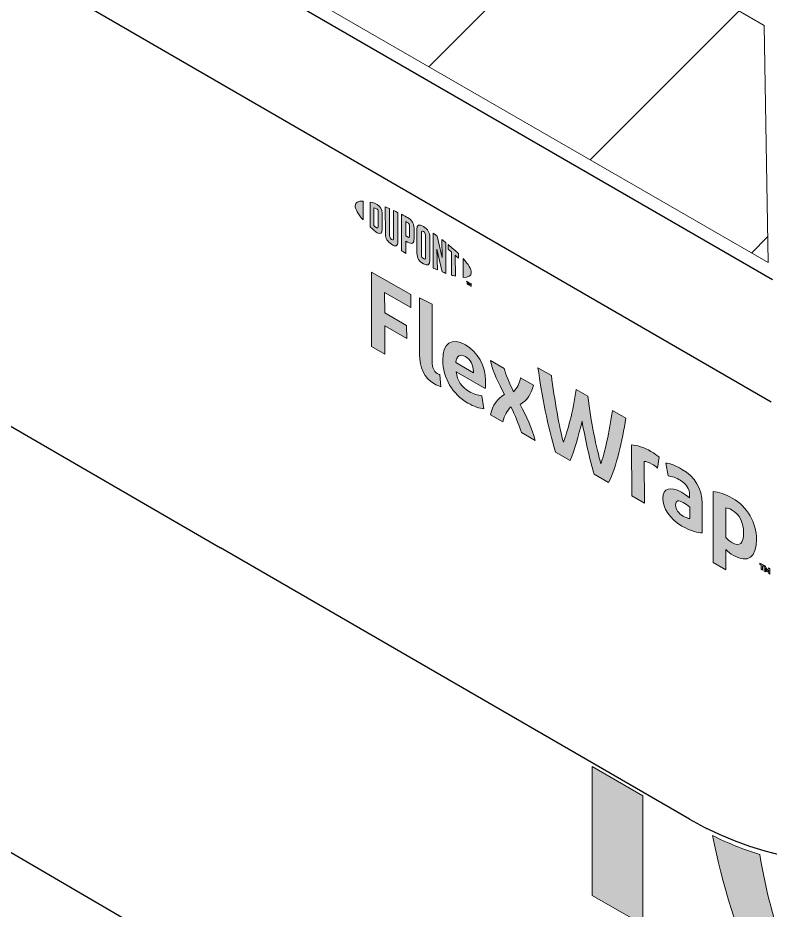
# Model space of a CAD drawing. Extents: x -1392 to 5791, y -3809 to 1722.
# Drawn here: x -764.19 to -722.37, y -2895.4 to -2845.8 of the extents above; entities that cross this region are included whole.
import ezdxf

# ---------------------------------------------------------------- set-up
doc = ezdxf.new("R2010")
doc.units = 0
doc.header["$MEASUREMENT"] = 0
for name, color, linetype, lineweight in [('G-ANNO-TTLB', 7, 'Continuous', 0), ('Layer 12', 7, 'Continuous', 0), ('TYVEK', 7, 'Continuous', 0), ('WALL SCRATCH', 7, 'Continuous', 0), ('X-REF - TRACED', 7, 'Continuous', 0)]:
    doc.layers.add(name, color=color, linetype=linetype, lineweight=lineweight)

# ---------------------------------------------------------------- blocks, each defined once
blk = doc.blocks.new('Block_460')
at = {"layer": 'TYVEK', "true_color": 0x003b71, "transparency": 33554687}
h = blk.add_hatch(color=156, dxfattribs=at)
h.dxf.hatch_style = 2
edge = h.paths.add_edge_path()
edge.add_spline(control_points=[(-744.526, -2864.072), (-744.526, -2864.072), (-744.536, -2859.931), (-744.536, -2859.931), (-744.536, -2859.931), (-742.35, -2861.186), (-742.35, -2861.186), (-742.35, -2861.186), (-742.349, -2861.908), (-742.349, -2861.908), (-742.349, -2861.908), (-743.8, -2861.074), (-743.8, -2861.074), (-743.8, -2861.074), (-743.798, -2862.198), (-743.798, -2862.198), (-743.798, -2862.198), (-742.577, -2862.899), (-742.577, -2862.899), (-742.577, -2862.899), (-742.575, -2863.621), (-742.575, -2863.621), (-742.575, -2863.621), (-743.796, -2862.92), (-743.796, -2862.92), (-743.796, -2862.92), (-743.792, -2864.494), (-743.792, -2864.494), (-743.792, -2864.494), (-744.526, -2864.072), (-744.526, -2864.072)], knot_values=[0, 0, 0, 0, 1, 1, 1, 2, 2, 2, 3, 3, 3, 4, 4, 4, 5, 5, 5, 6, 6, 6, 7, 7, 7, 8, 8, 8, 9, 9, 9, 10, 10, 10, 10], degree=3, periodic=0)
h = blk.add_hatch(color=156, dxfattribs=at)
h.dxf.hatch_style = 2
edge = h.paths.add_edge_path()
edge.add_spline(control_points=[(-741.153, -2864.916), (-741.152, -2865.235), (-741.08, -2865.448), (-740.875, -2865.566), (-740.823, -2865.595), (-740.772, -2865.619), (-740.726, -2865.634), (-740.726, -2865.634), (-740.673, -2866.308), (-740.673, -2866.308), (-740.77, -2866.276), (-740.929, -2866.208), (-741.032, -2866.149), (-741.622, -2865.81), (-741.859, -2865.231), (-741.861, -2864.521), (-741.861, -2864.521), (-741.868, -2861.362), (-741.868, -2861.362), (-741.868, -2861.362), (-741.161, -2861.722), (-741.161, -2861.722), (-741.161, -2861.722), (-741.153, -2864.916), (-741.153, -2864.916)], knot_values=[0, 0, 0, 0, 1, 1, 1, 2, 2, 2, 3, 3, 3, 4, 4, 4, 5, 5, 5, 6, 6, 6, 7, 7, 7, 8, 8, 8, 8], degree=3, periodic=0)
h = blk.add_hatch(color=156, dxfattribs=at)
h.dxf.hatch_style = 2
edge = h.paths.add_edge_path()
edge.add_spline(control_points=[(-739.841, -2864.966), (-739.841, -2864.966), (-738.866, -2865.526), (-738.866, -2865.526), (-738.866, -2865.526), (-738.867, -2865.455), (-738.867, -2865.455), (-738.867, -2865.123), (-739.022, -2864.792), (-739.304, -2864.63), (-739.602, -2864.46), (-739.796, -2864.59), (-739.841, -2864.966)], knot_values=[0, 0, 0, 0, 1, 1, 1, 2, 2, 2, 3, 3, 3, 4, 4, 4, 4], degree=3, periodic=0)
edge = h.paths.add_edge_path()
edge.add_spline(control_points=[(-738.283, -2867.527), (-738.508, -2867.515), (-738.841, -2867.407), (-739.18, -2867.212), (-740.006, -2866.738), (-740.572, -2865.811), (-740.574, -2864.829), (-740.576, -2863.888), (-740.06, -2863.547), (-739.306, -2863.98), (-738.634, -2864.366), (-738.191, -2865.169), (-738.189, -2865.962), (-738.189, -2866.139), (-738.199, -2866.287), (-738.209, -2866.399), (-738.209, -2866.399), (-739.83, -2865.469), (-739.83, -2865.469), (-739.762, -2865.98), (-739.52, -2866.332), (-739.11, -2866.567), (-738.858, -2866.712), (-738.617, -2866.785), (-738.397, -2866.805), (-738.397, -2866.805), (-738.283, -2867.527), (-738.283, -2867.527)], knot_values=[0, 0, 0, 0, 1, 1, 1, 2, 2, 2, 3, 3, 3, 4, 4, 4, 5, 5, 5, 6, 6, 6, 7, 7, 7, 8, 8, 8, 9, 9, 9, 9], degree=3, periodic=0)
h = blk.add_hatch(color=156, dxfattribs=at)
h.dxf.hatch_style = 2
edge = h.paths.add_edge_path()
edge.add_spline(control_points=[(-737.142, -2866.728), (-737.487, -2866.093), (-737.76, -2865.529), (-737.92, -2864.846), (-737.92, -2864.846), (-737.156, -2865.285), (-737.156, -2865.285), (-737.089, -2865.589), (-736.862, -2866.121), (-736.635, -2866.588), (-736.446, -2866.371), (-736.283, -2866.117), (-736.248, -2865.806), (-736.248, -2865.806), (-735.53, -2866.218), (-735.53, -2866.218), (-735.662, -2866.757), (-735.886, -2867.059), (-736.27, -2867.294), (-735.899, -2867.985), (-735.647, -2868.543), (-735.435, -2869.291), (-735.435, -2869.291), (-736.2, -2868.852), (-736.2, -2868.852), (-736.308, -2868.459), (-736.566, -2867.868), (-736.782, -2867.419), (-736.976, -2867.633), (-737.16, -2867.882), (-737.231, -2868.26), (-737.231, -2868.26), (-737.918, -2867.866), (-737.918, -2867.866), (-737.791, -2867.324), (-737.551, -2866.989), (-737.142, -2866.728)], knot_values=[0, 0, 0, 0, 1, 1, 1, 2, 2, 2, 3, 3, 3, 4, 4, 4, 5, 5, 5, 6, 6, 6, 7, 7, 7, 8, 8, 8, 9, 9, 9, 10, 10, 10, 11, 11, 11, 12, 12, 12, 12], degree=3, periodic=0)
h = blk.add_hatch(color=156, dxfattribs=at)
h.dxf.hatch_style = 2
edge = h.paths.add_edge_path()
edge.add_spline(control_points=[(-731.141, -2867.622), (-731.141, -2867.622), (-730.392, -2868.052), (-730.392, -2868.052), (-730.584, -2869.318), (-730.918, -2870.75), (-731.352, -2871.636), (-731.352, -2871.636), (-732.157, -2871.173), (-732.157, -2871.173), (-732.41, -2870.29), (-732.638, -2869.29), (-732.83, -2868.211), (-733.023, -2869.07), (-733.241, -2869.812), (-733.496, -2870.405), (-733.496, -2870.405), (-734.301, -2869.942), (-734.301, -2869.942), (-734.715, -2868.571), (-735.083, -2866.735), (-735.276, -2865.248), (-735.276, -2865.248), (-734.532, -2865.675), (-734.532, -2865.675), (-734.37, -2867.014), (-734.079, -2868.581), (-733.867, -2869.394), (-733.648, -2868.828), (-733.308, -2867.665), (-733.162, -2866.461), (-733.162, -2866.461), (-732.506, -2866.838), (-732.506, -2866.838), (-732.349, -2868.216), (-732.012, -2869.768), (-731.784, -2870.59), (-731.581, -2870.015), (-731.292, -2868.781), (-731.141, -2867.622)], knot_values=[0, 0, 0, 0, 1, 1, 1, 2, 2, 2, 3, 3, 3, 4, 4, 4, 5, 5, 5, 6, 6, 6, 7, 7, 7, 8, 8, 8, 9, 9, 9, 10, 10, 10, 11, 11, 11, 12, 12, 12, 13, 13, 13, 13], degree=3, periodic=0)
h = blk.add_hatch(color=156, dxfattribs=at)
h.dxf.hatch_style = 2
edge = h.paths.add_edge_path()
edge.add_spline(control_points=[(-728.999, -2869.897), (-728.814, -2870.003), (-728.64, -2870.127), (-728.537, -2870.215), (-728.537, -2870.215), (-728.638, -2870.825), (-728.638, -2870.825), (-728.726, -2870.739), (-728.833, -2870.665), (-728.941, -2870.604), (-729.131, -2870.495), (-729.259, -2870.462), (-729.367, -2870.46), (-729.367, -2870.46), (-729.361, -2872.778), (-729.361, -2872.778), (-729.361, -2872.778), (-730.069, -2872.372), (-730.069, -2872.372), (-730.069, -2872.372), (-730.076, -2869.539), (-730.076, -2869.539), (-729.799, -2869.538), (-729.369, -2869.685), (-728.999, -2869.897)], knot_values=[0, 0, 0, 0, 1, 1, 1, 2, 2, 2, 3, 3, 3, 4, 4, 4, 5, 5, 5, 6, 6, 6, 7, 7, 7, 8, 8, 8, 8], degree=3, periodic=0)
h = blk.add_hatch(color=156, dxfattribs=at)
h.dxf.hatch_style = 2
edge = h.paths.add_edge_path()
edge.add_spline(control_points=[(-726.844, -2873.627), (-726.844, -2873.627), (-726.845, -2872.994), (-726.845, -2872.994), (-726.963, -2872.897), (-727.086, -2872.808), (-727.209, -2872.738), (-727.445, -2872.602), (-727.63, -2872.603), (-727.629, -2872.881), (-727.629, -2873.129), (-727.474, -2873.348), (-727.202, -2873.504), (-727.049, -2873.592), (-726.92, -2873.63), (-726.844, -2873.627)], knot_values=[0, 0, 0, 0, 1, 1, 1, 2, 2, 2, 3, 3, 3, 4, 4, 4, 5, 5, 5, 5], degree=3, periodic=0)
edge = h.paths.add_edge_path()
edge.add_spline(control_points=[(-727.273, -2874.048), (-727.976, -2873.645), (-728.331, -2873.045), (-728.332, -2872.513), (-728.333, -2871.927), (-727.919, -2871.823), (-727.303, -2872.17), (-727.159, -2872.253), (-726.975, -2872.382), (-726.846, -2872.48), (-726.846, -2872.48), (-726.847, -2872.338), (-726.847, -2872.338), (-726.848, -2871.977), (-727.027, -2871.702), (-727.371, -2871.505), (-727.597, -2871.375), (-727.838, -2871.278), (-728.048, -2871.258), (-728.048, -2871.258), (-728.178, -2870.545), (-728.178, -2870.545), (-727.958, -2870.566), (-727.604, -2870.698), (-727.291, -2870.878), (-726.537, -2871.31), (-726.161, -2871.987), (-726.159, -2872.785), (-726.159, -2872.785), (-726.155, -2874.43), (-726.155, -2874.43), (-726.365, -2874.433), (-726.76, -2874.343), (-727.273, -2874.048)], knot_values=[0, 0, 0, 0, 1, 1, 1, 2, 2, 2, 3, 3, 3, 4, 4, 4, 5, 5, 5, 6, 6, 6, 7, 7, 7, 8, 8, 8, 9, 9, 9, 10, 10, 10, 11, 11, 11, 11], degree=3, periodic=0)
h = blk.add_hatch(color=156, dxfattribs=at)
h.dxf.hatch_style = 2
edge = h.paths.add_edge_path()
edge.add_spline(control_points=[(-724.509, -2874.961), (-724.058, -2875.221), (-723.848, -2875.022), (-723.85, -2874.413), (-723.851, -2873.88), (-724.047, -2873.413), (-724.514, -2873.145), (-724.642, -2873.072), (-724.734, -2873.048), (-724.842, -2873.034), (-724.842, -2873.034), (-724.838, -2874.69), (-724.838, -2874.69), (-724.74, -2874.793), (-724.658, -2874.876), (-724.509, -2874.961)], knot_values=[0, 0, 0, 0, 1, 1, 1, 2, 2, 2, 3, 3, 3, 4, 4, 4, 5, 5, 5, 5], degree=3, periodic=0)
edge = h.paths.add_edge_path()
edge.add_spline(control_points=[(-724.405, -2875.683), (-724.585, -2875.58), (-724.708, -2875.485), (-724.836, -2875.358), (-724.836, -2875.358), (-724.833, -2876.482), (-724.833, -2876.482), (-724.833, -2876.482), (-725.536, -2876.079), (-725.536, -2876.079), (-725.536, -2876.079), (-725.546, -2872.133), (-725.546, -2872.133), (-725.254, -2872.147), (-724.844, -2872.282), (-724.479, -2872.492), (-723.638, -2872.975), (-723.134, -2873.855), (-723.132, -2874.801), (-723.129, -2875.771), (-723.605, -2876.142), (-724.405, -2875.683)], knot_values=[0, 0, 0, 0, 1, 1, 1, 2, 2, 2, 3, 3, 3, 4, 4, 4, 5, 5, 5, 6, 6, 6, 7, 7, 7, 7], degree=3, periodic=0)
h = blk.add_hatch(color=156, dxfattribs=at)
h.dxf.hatch_style = 2
edge = h.paths.add_edge_path()
edge.add_spline(control_points=[(-722.624, -2876.288), (-722.597, -2876.375), (-722.572, -2876.442), (-722.541, -2876.512), (-722.511, -2876.477), (-722.49, -2876.437), (-722.465, -2876.379), (-722.465, -2876.379), (-722.391, -2876.421), (-722.391, -2876.421), (-722.391, -2876.421), (-722.39, -2876.727), (-722.39, -2876.727), (-722.39, -2876.727), (-722.454, -2876.69), (-722.454, -2876.69), (-722.454, -2876.69), (-722.455, -2876.549), (-722.455, -2876.549), (-722.455, -2876.549), (-722.452, -2876.503), (-722.452, -2876.503), (-722.472, -2876.537), (-722.497, -2876.572), (-722.518, -2876.598), (-722.518, -2876.598), (-722.567, -2876.57), (-722.567, -2876.57), (-722.59, -2876.518), (-722.614, -2876.454), (-722.636, -2876.395), (-722.636, -2876.395), (-722.633, -2876.447), (-722.633, -2876.447), (-722.633, -2876.447), (-722.632, -2876.588), (-722.632, -2876.588), (-722.632, -2876.588), (-722.697, -2876.551), (-722.697, -2876.551), (-722.697, -2876.551), (-722.697, -2876.245), (-722.697, -2876.245), (-722.697, -2876.245), (-722.624, -2876.288), (-722.624, -2876.288)], knot_values=[0, 0, 0, 0, 1, 1, 1, 2, 2, 2, 3, 3, 3, 4, 4, 4, 5, 5, 5, 6, 6, 6, 7, 7, 7, 8, 8, 8, 9, 9, 9, 10, 10, 10, 11, 11, 11, 12, 12, 12, 13, 13, 13, 14, 14, 14, 15, 15, 15, 15], degree=3, periodic=0)
edge = h.paths.add_edge_path()
edge.add_spline(control_points=[(-722.869, -2876.214), (-722.869, -2876.214), (-722.941, -2876.173), (-722.941, -2876.173), (-722.941, -2876.173), (-722.941, -2876.105), (-722.941, -2876.105), (-722.941, -2876.105), (-722.727, -2876.229), (-722.727, -2876.229), (-722.727, -2876.229), (-722.727, -2876.296), (-722.727, -2876.296), (-722.727, -2876.296), (-722.798, -2876.255), (-722.798, -2876.255), (-722.798, -2876.255), (-722.797, -2876.493), (-722.797, -2876.493), (-722.797, -2876.493), (-722.869, -2876.452), (-722.869, -2876.452), (-722.869, -2876.452), (-722.869, -2876.214), (-722.869, -2876.214)], knot_values=[0, 0, 0, 0, 1, 1, 1, 2, 2, 2, 3, 3, 3, 4, 4, 4, 5, 5, 5, 6, 6, 6, 7, 7, 7, 8, 8, 8, 8], degree=3, periodic=0)
at = {"layer": 'TYVEK'}
for points, knots in [([(-744.526, -2864.072), (-744.526, -2864.072), (-744.536, -2859.931), (-744.536, -2859.931), (-744.536, -2859.931), (-742.35, -2861.186), (-742.35, -2861.186), (-742.35, -2861.186), (-742.349, -2861.908), (-742.349, -2861.908), (-742.349, -2861.908), (-743.8, -2861.074), (-743.8, -2861.074), (-743.8, -2861.074), (-743.798, -2862.198), (-743.798, -2862.198), (-743.798, -2862.198), (-742.577, -2862.899), (-742.577, -2862.899), (-742.577, -2862.899), (-742.575, -2863.621), (-742.575, -2863.621), (-742.575, -2863.621), (-743.796, -2862.92), (-743.796, -2862.92), (-743.796, -2862.92), (-743.792, -2864.494), (-743.792, -2864.494), (-743.792, -2864.494), (-744.526, -2864.072), (-744.526, -2864.072)], [0, 0, 0, 0, 1, 1, 1, 2, 2, 2, 3, 3, 3, 4, 4, 4, 5, 5, 5, 6, 6, 6, 7, 7, 7, 8, 8, 8, 9, 9, 9, 10, 10, 10, 10]), ([(-741.153, -2864.916), (-741.152, -2865.235), (-741.08, -2865.448), (-740.875, -2865.566), (-740.823, -2865.595), (-740.772, -2865.619), (-740.726, -2865.634), (-740.726, -2865.634), (-740.673, -2866.308), (-740.673, -2866.308), (-740.77, -2866.276), (-740.929, -2866.208), (-741.032, -2866.149), (-741.622, -2865.81), (-741.859, -2865.231), (-741.861, -2864.521), (-741.861, -2864.521), (-741.868, -2861.362), (-741.868, -2861.362), (-741.868, -2861.362), (-741.161, -2861.722), (-741.161, -2861.722), (-741.161, -2861.722), (-741.153, -2864.916), (-741.153, -2864.916)], [0, 0, 0, 0, 1, 1, 1, 2, 2, 2, 3, 3, 3, 4, 4, 4, 5, 5, 5, 6, 6, 6, 7, 7, 7, 8, 8, 8, 8]), ([(-738.283, -2867.527), (-738.508, -2867.515), (-738.841, -2867.407), (-739.18, -2867.212), (-740.006, -2866.738), (-740.572, -2865.811), (-740.574, -2864.829), (-740.576, -2863.888), (-740.06, -2863.547), (-739.306, -2863.98), (-738.634, -2864.366), (-738.191, -2865.169), (-738.189, -2865.962), (-738.189, -2866.139), (-738.199, -2866.287), (-738.209, -2866.399), (-738.209, -2866.399), (-739.83, -2865.469), (-739.83, -2865.469), (-739.762, -2865.98), (-739.52, -2866.332), (-739.11, -2866.567), (-738.858, -2866.712), (-738.617, -2866.785), (-738.397, -2866.805), (-738.397, -2866.805), (-738.283, -2867.527), (-738.283, -2867.527)], [0, 0, 0, 0, 1, 1, 1, 2, 2, 2, 3, 3, 3, 4, 4, 4, 5, 5, 5, 6, 6, 6, 7, 7, 7, 8, 8, 8, 9, 9, 9, 9]), ([(-739.841, -2864.966), (-739.841, -2864.966), (-738.866, -2865.526), (-738.866, -2865.526), (-738.866, -2865.526), (-738.867, -2865.455), (-738.867, -2865.455), (-738.867, -2865.123), (-739.022, -2864.792), (-739.304, -2864.63), (-739.602, -2864.46), (-739.796, -2864.59), (-739.841, -2864.966)], [0, 0, 0, 0, 1, 1, 1, 2, 2, 2, 3, 3, 3, 4, 4, 4, 4]), ([(-737.142, -2866.728), (-737.487, -2866.093), (-737.76, -2865.529), (-737.92, -2864.846), (-737.92, -2864.846), (-737.156, -2865.285), (-737.156, -2865.285), (-737.089, -2865.589), (-736.862, -2866.121), (-736.635, -2866.588), (-736.446, -2866.371), (-736.283, -2866.117), (-736.248, -2865.806), (-736.248, -2865.806), (-735.53, -2866.218), (-735.53, -2866.218), (-735.662, -2866.757), (-735.886, -2867.059), (-736.27, -2867.294), (-735.899, -2867.985), (-735.647, -2868.543), (-735.435, -2869.291), (-735.435, -2869.291), (-736.2, -2868.852), (-736.2, -2868.852), (-736.308, -2868.459), (-736.566, -2867.868), (-736.782, -2867.419), (-736.976, -2867.633), (-737.16, -2867.882), (-737.231, -2868.26), (-737.231, -2868.26), (-737.918, -2867.866), (-737.918, -2867.866), (-737.791, -2867.324), (-737.551, -2866.989), (-737.142, -2866.728)], [0, 0, 0, 0, 1, 1, 1, 2, 2, 2, 3, 3, 3, 4, 4, 4, 5, 5, 5, 6, 6, 6, 7, 7, 7, 8, 8, 8, 9, 9, 9, 10, 10, 10, 11, 11, 11, 12, 12, 12, 12]), ([(-731.141, -2867.622), (-731.141, -2867.622), (-730.392, -2868.052), (-730.392, -2868.052), (-730.584, -2869.318), (-730.918, -2870.75), (-731.352, -2871.636), (-731.352, -2871.636), (-732.157, -2871.173), (-732.157, -2871.173), (-732.41, -2870.29), (-732.638, -2869.29), (-732.83, -2868.211), (-733.023, -2869.07), (-733.241, -2869.812), (-733.496, -2870.405), (-733.496, -2870.405), (-734.301, -2869.942), (-734.301, -2869.942), (-734.715, -2868.571), (-735.083, -2866.735), (-735.276, -2865.248), (-735.276, -2865.248), (-734.532, -2865.675), (-734.532, -2865.675), (-734.37, -2867.014), (-734.079, -2868.581), (-733.867, -2869.394), (-733.648, -2868.828), (-733.308, -2867.665), (-733.162, -2866.461), (-733.162, -2866.461), (-732.506, -2866.838), (-732.506, -2866.838), (-732.349, -2868.216), (-732.012, -2869.768), (-731.784, -2870.59), (-731.581, -2870.015), (-731.292, -2868.781), (-731.141, -2867.622)], [0, 0, 0, 0, 1, 1, 1, 2, 2, 2, 3, 3, 3, 4, 4, 4, 5, 5, 5, 6, 6, 6, 7, 7, 7, 8, 8, 8, 9, 9, 9, 10, 10, 10, 11, 11, 11, 12, 12, 12, 13, 13, 13, 13]), ([(-728.999, -2869.897), (-728.814, -2870.003), (-728.64, -2870.127), (-728.537, -2870.215), (-728.537, -2870.215), (-728.638, -2870.825), (-728.638, -2870.825), (-728.726, -2870.739), (-728.833, -2870.665), (-728.941, -2870.604), (-729.131, -2870.495), (-729.259, -2870.462), (-729.367, -2870.46), (-729.367, -2870.46), (-729.361, -2872.778), (-729.361, -2872.778), (-729.361, -2872.778), (-730.069, -2872.372), (-730.069, -2872.372), (-730.069, -2872.372), (-730.076, -2869.539), (-730.076, -2869.539), (-729.799, -2869.538), (-729.369, -2869.685), (-728.999, -2869.897)], [0, 0, 0, 0, 1, 1, 1, 2, 2, 2, 3, 3, 3, 4, 4, 4, 5, 5, 5, 6, 6, 6, 7, 7, 7, 8, 8, 8, 8]), ([(-727.273, -2874.048), (-727.976, -2873.645), (-728.331, -2873.045), (-728.332, -2872.513), (-728.333, -2871.927), (-727.919, -2871.823), (-727.303, -2872.17), (-727.159, -2872.253), (-726.975, -2872.382), (-726.846, -2872.48), (-726.846, -2872.48), (-726.847, -2872.338), (-726.847, -2872.338), (-726.848, -2871.977), (-727.027, -2871.702), (-727.371, -2871.505), (-727.597, -2871.375), (-727.838, -2871.278), (-728.048, -2871.258), (-728.048, -2871.258), (-728.178, -2870.545), (-728.178, -2870.545), (-727.958, -2870.566), (-727.604, -2870.698), (-727.291, -2870.878), (-726.537, -2871.31), (-726.161, -2871.987), (-726.159, -2872.785), (-726.159, -2872.785), (-726.155, -2874.43), (-726.155, -2874.43), (-726.365, -2874.433), (-726.76, -2874.343), (-727.273, -2874.048)], [0, 0, 0, 0, 1, 1, 1, 2, 2, 2, 3, 3, 3, 4, 4, 4, 5, 5, 5, 6, 6, 6, 7, 7, 7, 8, 8, 8, 9, 9, 9, 10, 10, 10, 11, 11, 11, 11]), ([(-724.405, -2875.683), (-724.585, -2875.58), (-724.708, -2875.485), (-724.836, -2875.358), (-724.836, -2875.358), (-724.833, -2876.482), (-724.833, -2876.482), (-724.833, -2876.482), (-725.536, -2876.079), (-725.536, -2876.079), (-725.536, -2876.079), (-725.546, -2872.133), (-725.546, -2872.133), (-725.254, -2872.147), (-724.844, -2872.282), (-724.479, -2872.492), (-723.638, -2872.975), (-723.134, -2873.855), (-723.132, -2874.801), (-723.129, -2875.771), (-723.605, -2876.142), (-724.405, -2875.683)], [0, 0, 0, 0, 1, 1, 1, 2, 2, 2, 3, 3, 3, 4, 4, 4, 5, 5, 5, 6, 6, 6, 7, 7, 7, 7]), ([(-726.844, -2873.627), (-726.844, -2873.627), (-726.845, -2872.994), (-726.845, -2872.994), (-726.963, -2872.897), (-727.086, -2872.808), (-727.209, -2872.738), (-727.445, -2872.602), (-727.63, -2872.603), (-727.629, -2872.881), (-727.629, -2873.129), (-727.474, -2873.348), (-727.202, -2873.504), (-727.049, -2873.592), (-726.92, -2873.63), (-726.844, -2873.627)], [0, 0, 0, 0, 1, 1, 1, 2, 2, 2, 3, 3, 3, 4, 4, 4, 5, 5, 5, 5]), ([(-724.509, -2874.961), (-724.058, -2875.221), (-723.848, -2875.022), (-723.85, -2874.413), (-723.851, -2873.88), (-724.047, -2873.413), (-724.514, -2873.145), (-724.642, -2873.072), (-724.734, -2873.048), (-724.842, -2873.034), (-724.842, -2873.034), (-724.838, -2874.69), (-724.838, -2874.69), (-724.74, -2874.793), (-724.658, -2874.876), (-724.509, -2874.961)], [0, 0, 0, 0, 1, 1, 1, 2, 2, 2, 3, 3, 3, 4, 4, 4, 5, 5, 5, 5]), ([(-722.869, -2876.214), (-722.869, -2876.214), (-722.941, -2876.173), (-722.941, -2876.173), (-722.941, -2876.173), (-722.941, -2876.105), (-722.941, -2876.105), (-722.941, -2876.105), (-722.727, -2876.229), (-722.727, -2876.229), (-722.727, -2876.229), (-722.727, -2876.296), (-722.727, -2876.296), (-722.727, -2876.296), (-722.798, -2876.255), (-722.798, -2876.255), (-722.798, -2876.255), (-722.797, -2876.493), (-722.797, -2876.493), (-722.797, -2876.493), (-722.869, -2876.452), (-722.869, -2876.452), (-722.869, -2876.452), (-722.869, -2876.214), (-722.869, -2876.214)], [0, 0, 0, 0, 1, 1, 1, 2, 2, 2, 3, 3, 3, 4, 4, 4, 5, 5, 5, 6, 6, 6, 7, 7, 7, 8, 8, 8, 8]), ([(-722.624, -2876.288), (-722.597, -2876.375), (-722.572, -2876.442), (-722.541, -2876.512), (-722.511, -2876.477), (-722.49, -2876.437), (-722.465, -2876.379), (-722.465, -2876.379), (-722.391, -2876.421), (-722.391, -2876.421), (-722.391, -2876.421), (-722.39, -2876.727), (-722.39, -2876.727), (-722.39, -2876.727), (-722.454, -2876.69), (-722.454, -2876.69), (-722.454, -2876.69), (-722.455, -2876.549), (-722.455, -2876.549), (-722.455, -2876.549), (-722.452, -2876.503), (-722.452, -2876.503), (-722.472, -2876.537), (-722.497, -2876.572), (-722.518, -2876.598), (-722.518, -2876.598), (-722.567, -2876.57), (-722.567, -2876.57), (-722.59, -2876.518), (-722.614, -2876.454), (-722.636, -2876.395), (-722.636, -2876.395), (-722.633, -2876.447), (-722.633, -2876.447), (-722.633, -2876.447), (-722.632, -2876.588), (-722.632, -2876.588), (-722.632, -2876.588), (-722.697, -2876.551), (-722.697, -2876.551), (-722.697, -2876.551), (-722.697, -2876.245), (-722.697, -2876.245), (-722.697, -2876.245), (-722.624, -2876.288), (-722.624, -2876.288)], [0, 0, 0, 0, 1, 1, 1, 2, 2, 2, 3, 3, 3, 4, 4, 4, 5, 5, 5, 6, 6, 6, 7, 7, 7, 8, 8, 8, 9, 9, 9, 10, 10, 10, 11, 11, 11, 12, 12, 12, 13, 13, 13, 14, 14, 14, 15, 15, 15, 15])]:
    blk.add_open_spline(points, degree=3, knots=knots, dxfattribs=at)
blk = doc.blocks.new('Block_461')
at = {"layer": 'TYVEK', "true_color": 0x003b71, "transparency": 33554687}
h = blk.add_hatch(color=156, dxfattribs=at)
h.dxf.hatch_style = 2
edge = h.paths.add_edge_path()
edge.add_spline(control_points=[(-745.438, -2856.253), (-745.438, -2856.444), (-745.277, -2856.714), (-744.997, -2857.027), (-744.997, -2857.027), (-745, -2855.988), (-745, -2855.988), (-745.279, -2855.979), (-745.439, -2856.064), (-745.438, -2856.253)], knot_values=[0, 0, 0, 0, 1, 1, 1, 2, 2, 2, 3, 3, 3, 3], degree=3, periodic=0)
h = blk.add_hatch(color=156, dxfattribs=at)
h.dxf.hatch_style = 2
edge = h.paths.add_edge_path()
edge.add_spline(control_points=[(-744.157, -2857.413), (-744.157, -2857.493), (-744.198, -2857.495), (-744.248, -2857.467), (-744.287, -2857.445), (-744.346, -2857.394), (-744.395, -2857.351), (-744.395, -2857.351), (-744.397, -2856.357), (-744.397, -2856.357), (-744.349, -2856.37), (-744.289, -2856.388), (-744.25, -2856.41), (-744.201, -2856.439), (-744.159, -2856.489), (-744.159, -2856.569), (-744.159, -2856.569), (-744.157, -2857.413), (-744.157, -2857.413)], knot_values=[0, 0, 0, 0, 1, 1, 1, 2, 2, 2, 3, 3, 3, 4, 4, 4, 5, 5, 5, 6, 6, 6, 6], degree=3, periodic=0)
edge = h.paths.add_edge_path()
edge.add_spline(control_points=[(-744.219, -2856.169), (-744.297, -2856.124), (-744.409, -2856.086), (-744.613, -2856.042), (-744.613, -2856.042), (-744.61, -2857.42), (-744.61, -2857.42), (-744.43, -2857.585), (-744.293, -2857.701), (-744.215, -2857.746), (-744.035, -2857.849), (-743.934, -2857.78), (-743.934, -2857.576), (-743.934, -2857.576), (-743.936, -2856.662), (-743.936, -2856.662), (-743.937, -2856.458), (-744.039, -2856.273), (-744.219, -2856.169)], knot_values=[0, 0, 0, 0, 1, 1, 1, 2, 2, 2, 3, 3, 3, 4, 4, 4, 5, 5, 5, 6, 6, 6, 6], degree=3, periodic=0)
h = blk.add_hatch(color=156, dxfattribs=at)
h.dxf.hatch_style = 2
edge = h.paths.add_edge_path()
edge.add_spline(control_points=[(-743.306, -2858.063), (-743.306, -2858.142), (-743.33, -2858.179), (-743.416, -2858.118), (-743.501, -2858.057), (-743.524, -2858.003), (-743.524, -2857.908), (-743.524, -2857.908), (-743.528, -2856.409), (-743.528, -2856.409), (-743.584, -2856.383), (-743.71, -2856.331), (-743.763, -2856.309), (-743.763, -2856.309), (-743.76, -2857.826), (-743.76, -2857.826), (-743.759, -2858.068), (-743.657, -2858.221), (-743.416, -2858.391), (-743.195, -2858.547), (-743.06, -2858.496), (-743.06, -2858.227), (-743.06, -2858.227), (-743.064, -2856.625), (-743.064, -2856.625), (-743.11, -2856.602), (-743.261, -2856.53), (-743.31, -2856.508), (-743.31, -2856.508), (-743.306, -2858.063), (-743.306, -2858.063)], knot_values=[0, 0, 0, 0, 1, 1, 1, 2, 2, 2, 3, 3, 3, 4, 4, 4, 5, 5, 5, 6, 6, 6, 7, 7, 7, 8, 8, 8, 9, 9, 9, 10, 10, 10, 10], degree=3, periodic=0)
h = blk.add_hatch(color=156, dxfattribs=at)
h.dxf.hatch_style = 2
edge = h.paths.add_edge_path()
edge.add_spline(control_points=[(-742.412, -2857.918), (-742.411, -2858.005), (-742.438, -2858.034), (-742.538, -2857.977), (-742.538, -2857.977), (-742.624, -2857.928), (-742.624, -2857.928), (-742.624, -2857.928), (-742.626, -2857.131), (-742.626, -2857.131), (-742.587, -2857.151), (-742.567, -2857.162), (-742.544, -2857.175), (-742.436, -2857.238), (-742.413, -2857.298), (-742.413, -2857.386), (-742.413, -2857.386), (-742.412, -2857.918), (-742.412, -2857.918)], knot_values=[0, 0, 0, 0, 1, 1, 1, 2, 2, 2, 3, 3, 3, 4, 4, 4, 5, 5, 5, 6, 6, 6, 6], degree=3, periodic=0)
edge = h.paths.add_edge_path()
edge.add_spline(control_points=[(-742.53, -2856.902), (-742.573, -2856.877), (-742.729, -2856.794), (-742.872, -2856.722), (-742.872, -2856.722), (-742.867, -2858.74), (-742.867, -2858.74), (-742.819, -2858.771), (-742.691, -2858.852), (-742.621, -2858.894), (-742.621, -2858.894), (-742.623, -2858.208), (-742.623, -2858.208), (-742.623, -2858.208), (-742.527, -2858.263), (-742.527, -2858.263), (-742.269, -2858.41), (-742.163, -2858.339), (-742.163, -2858.082), (-742.163, -2858.082), (-742.165, -2857.488), (-742.165, -2857.488), (-742.165, -2857.237), (-742.286, -2857.042), (-742.53, -2856.902)], knot_values=[0, 0, 0, 0, 1, 1, 1, 2, 2, 2, 3, 3, 3, 4, 4, 4, 5, 5, 5, 6, 6, 6, 7, 7, 7, 8, 8, 8, 8], degree=3, periodic=0)
h = blk.add_hatch(color=156, dxfattribs=at)
h.dxf.hatch_style = 2
edge = h.paths.add_edge_path()
edge.add_spline(control_points=[(-741.531, -2859.128), (-741.531, -2859.207), (-741.554, -2859.235), (-741.641, -2859.188), (-741.731, -2859.14), (-741.755, -2859.082), (-741.756, -2858.999), (-741.756, -2858.999), (-741.759, -2857.741), (-741.759, -2857.741), (-741.759, -2857.658), (-741.735, -2857.626), (-741.645, -2857.681), (-741.558, -2857.734), (-741.535, -2857.79), (-741.535, -2857.869), (-741.535, -2857.869), (-741.531, -2859.128), (-741.531, -2859.128)], knot_values=[0, 0, 0, 0, 1, 1, 1, 2, 2, 2, 3, 3, 3, 4, 4, 4, 5, 5, 5, 6, 6, 6, 6], degree=3, periodic=0)
edge = h.paths.add_edge_path()
edge.add_spline(control_points=[(-741.646, -2857.399), (-741.874, -2857.255), (-742.009, -2857.293), (-742.008, -2857.559), (-742.008, -2857.559), (-742.005, -2858.879), (-742.005, -2858.879), (-742.005, -2859.16), (-741.881, -2859.346), (-741.641, -2859.472), (-741.405, -2859.595), (-741.282, -2859.563), (-741.283, -2859.264), (-741.283, -2859.264), (-741.286, -2858.004), (-741.286, -2858.004), (-741.287, -2857.72), (-741.398, -2857.555), (-741.646, -2857.399)], knot_values=[0, 0, 0, 0, 1, 1, 1, 2, 2, 2, 3, 3, 3, 4, 4, 4, 5, 5, 5, 6, 6, 6, 6], degree=3, periodic=0)
h = blk.add_hatch(color=156, dxfattribs=at)
h.dxf.hatch_style = 2
edge = h.paths.add_edge_path()
edge.add_spline(control_points=[(-740.602, -2859.12), (-740.602, -2859.12), (-740.877, -2857.938), (-740.877, -2857.938), (-740.951, -2857.884), (-741.041, -2857.821), (-741.11, -2857.774), (-741.11, -2857.774), (-741.106, -2859.711), (-741.106, -2859.711), (-741.057, -2859.733), (-740.933, -2859.788), (-740.869, -2859.816), (-740.869, -2859.816), (-740.891, -2858.663), (-740.891, -2858.663), (-740.891, -2858.663), (-740.6, -2859.925), (-740.6, -2859.925), (-740.539, -2859.95), (-740.449, -2859.983), (-740.39, -2860.004), (-740.39, -2860.004), (-740.394, -2858.302), (-740.394, -2858.302), (-740.456, -2858.253), (-740.567, -2858.167), (-740.621, -2858.127), (-740.621, -2858.127), (-740.602, -2859.12), (-740.602, -2859.12)], knot_values=[0, 0, 0, 0, 1, 1, 1, 2, 2, 2, 3, 3, 3, 4, 4, 4, 5, 5, 5, 6, 6, 6, 7, 7, 7, 8, 8, 8, 9, 9, 9, 10, 10, 10, 10], degree=3, periodic=0)
h = blk.add_hatch(color=156, dxfattribs=at)
h.dxf.hatch_style = 2
edge = h.paths.add_edge_path()
edge.add_spline(control_points=[(-740.272, -2858.669), (-740.211, -2858.717), (-740.151, -2858.765), (-740.092, -2858.814), (-740.092, -2858.814), (-740.089, -2860.102), (-740.089, -2860.102), (-740.036, -2860.118), (-739.936, -2860.145), (-739.869, -2860.161), (-739.869, -2860.161), (-739.872, -2859.001), (-739.872, -2859.001), (-739.808, -2859.057), (-739.748, -2859.11), (-739.693, -2859.16), (-739.693, -2859.16), (-739.693, -2858.912), (-739.693, -2858.912), (-739.867, -2858.742), (-740.054, -2858.578), (-740.272, -2858.4), (-740.272, -2858.4), (-740.272, -2858.669), (-740.272, -2858.669)], knot_values=[0, 0, 0, 0, 1, 1, 1, 2, 2, 2, 3, 3, 3, 4, 4, 4, 5, 5, 5, 6, 6, 6, 7, 7, 7, 8, 8, 8, 8], degree=3, periodic=0)
h = blk.add_hatch(color=156, dxfattribs=at)
h.dxf.hatch_style = 2
edge = h.paths.add_edge_path()
edge.add_spline(control_points=[(-738.987, -2859.957), (-738.987, -2860.147), (-739.147, -2860.233), (-739.426, -2860.226), (-739.426, -2860.226), (-739.429, -2859.186), (-739.429, -2859.186), (-739.149, -2859.499), (-738.988, -2859.768), (-738.987, -2859.957)], knot_values=[0, 0, 0, 0, 1, 1, 1, 2, 2, 2, 3, 3, 3, 3], degree=3, periodic=0)
h = blk.add_hatch(color=156, dxfattribs=at)
h.dxf.hatch_style = 2
edge = h.paths.add_edge_path()
edge.add_spline(control_points=[(-739.116, -2860.507), (-739.116, -2860.507), (-739.09, -2860.523), (-739.09, -2860.523), (-739.09, -2860.523), (-739.05, -2860.616), (-739.05, -2860.616), (-739.05, -2860.616), (-739.011, -2860.568), (-739.011, -2860.568), (-739.011, -2860.568), (-738.986, -2860.583), (-738.986, -2860.583), (-738.986, -2860.583), (-738.985, -2860.732), (-738.985, -2860.732), (-738.985, -2860.732), (-739.009, -2860.719), (-739.009, -2860.719), (-739.009, -2860.719), (-739.01, -2860.612), (-739.01, -2860.612), (-739.01, -2860.612), (-739.05, -2860.661), (-739.05, -2860.661), (-739.05, -2860.661), (-739.052, -2860.659), (-739.052, -2860.659), (-739.052, -2860.659), (-739.092, -2860.565), (-739.092, -2860.565), (-739.092, -2860.565), (-739.092, -2860.671), (-739.092, -2860.671), (-739.092, -2860.671), (-739.116, -2860.657), (-739.116, -2860.657), (-739.116, -2860.657), (-739.116, -2860.507), (-739.116, -2860.507)], knot_values=[0, 0, 0, 0, 1, 1, 1, 2, 2, 2, 3, 3, 3, 4, 4, 4, 5, 5, 5, 6, 6, 6, 7, 7, 7, 8, 8, 8, 9, 9, 9, 10, 10, 10, 11, 11, 11, 12, 12, 12, 13, 13, 13, 13], degree=3, periodic=0)
edge = h.paths.add_edge_path()
edge.add_spline(control_points=[(-739.209, -2860.48), (-739.209, -2860.48), (-739.249, -2860.457), (-739.249, -2860.457), (-739.249, -2860.457), (-739.249, -2860.431), (-739.249, -2860.431), (-739.249, -2860.431), (-739.144, -2860.491), (-739.144, -2860.491), (-739.144, -2860.491), (-739.144, -2860.518), (-739.144, -2860.518), (-739.144, -2860.518), (-739.184, -2860.495), (-739.184, -2860.495), (-739.184, -2860.495), (-739.184, -2860.618), (-739.184, -2860.618), (-739.184, -2860.618), (-739.209, -2860.604), (-739.209, -2860.604), (-739.209, -2860.604), (-739.209, -2860.48), (-739.209, -2860.48)], knot_values=[0, 0, 0, 0, 1, 1, 1, 2, 2, 2, 3, 3, 3, 4, 4, 4, 5, 5, 5, 6, 6, 6, 7, 7, 7, 8, 8, 8, 8], degree=3, periodic=0)
at = {"layer": 'TYVEK'}
for points, knots in [([(-745.438, -2856.253), (-745.438, -2856.444), (-745.277, -2856.714), (-744.997, -2857.027), (-744.997, -2857.027), (-745, -2855.988), (-745, -2855.988), (-745.279, -2855.979), (-745.439, -2856.064), (-745.438, -2856.253)], [0, 0, 0, 0, 1, 1, 1, 2, 2, 2, 3, 3, 3, 3]), ([(-744.219, -2856.169), (-744.297, -2856.124), (-744.409, -2856.086), (-744.613, -2856.042), (-744.613, -2856.042), (-744.61, -2857.42), (-744.61, -2857.42), (-744.43, -2857.585), (-744.293, -2857.701), (-744.215, -2857.746), (-744.035, -2857.849), (-743.934, -2857.78), (-743.934, -2857.576), (-743.934, -2857.576), (-743.936, -2856.662), (-743.936, -2856.662), (-743.937, -2856.458), (-744.039, -2856.273), (-744.219, -2856.169)], [0, 0, 0, 0, 1, 1, 1, 2, 2, 2, 3, 3, 3, 4, 4, 4, 5, 5, 5, 6, 6, 6, 6]), ([(-744.157, -2857.413), (-744.157, -2857.493), (-744.198, -2857.495), (-744.248, -2857.467), (-744.287, -2857.445), (-744.346, -2857.394), (-744.395, -2857.351), (-744.395, -2857.351), (-744.397, -2856.357), (-744.397, -2856.357), (-744.349, -2856.37), (-744.289, -2856.388), (-744.25, -2856.41), (-744.201, -2856.439), (-744.159, -2856.489), (-744.159, -2856.569), (-744.159, -2856.569), (-744.157, -2857.413), (-744.157, -2857.413)], [0, 0, 0, 0, 1, 1, 1, 2, 2, 2, 3, 3, 3, 4, 4, 4, 5, 5, 5, 6, 6, 6, 6]), ([(-743.306, -2858.063), (-743.306, -2858.142), (-743.33, -2858.179), (-743.416, -2858.118), (-743.501, -2858.057), (-743.524, -2858.003), (-743.524, -2857.908), (-743.524, -2857.908), (-743.528, -2856.409), (-743.528, -2856.409), (-743.584, -2856.383), (-743.71, -2856.331), (-743.763, -2856.309), (-743.763, -2856.309), (-743.76, -2857.826), (-743.76, -2857.826), (-743.759, -2858.068), (-743.657, -2858.221), (-743.416, -2858.391), (-743.195, -2858.547), (-743.06, -2858.496), (-743.06, -2858.227), (-743.06, -2858.227), (-743.064, -2856.625), (-743.064, -2856.625), (-743.11, -2856.602), (-743.261, -2856.53), (-743.31, -2856.508), (-743.31, -2856.508), (-743.306, -2858.063), (-743.306, -2858.063)], [0, 0, 0, 0, 1, 1, 1, 2, 2, 2, 3, 3, 3, 4, 4, 4, 5, 5, 5, 6, 6, 6, 7, 7, 7, 8, 8, 8, 9, 9, 9, 10, 10, 10, 10]), ([(-742.53, -2856.902), (-742.573, -2856.877), (-742.729, -2856.794), (-742.872, -2856.722), (-742.872, -2856.722), (-742.867, -2858.74), (-742.867, -2858.74), (-742.819, -2858.771), (-742.691, -2858.852), (-742.621, -2858.894), (-742.621, -2858.894), (-742.623, -2858.208), (-742.623, -2858.208), (-742.623, -2858.208), (-742.527, -2858.263), (-742.527, -2858.263), (-742.269, -2858.41), (-742.163, -2858.339), (-742.163, -2858.082), (-742.163, -2858.082), (-742.165, -2857.488), (-742.165, -2857.488), (-742.165, -2857.237), (-742.286, -2857.042), (-742.53, -2856.902)], [0, 0, 0, 0, 1, 1, 1, 2, 2, 2, 3, 3, 3, 4, 4, 4, 5, 5, 5, 6, 6, 6, 7, 7, 7, 8, 8, 8, 8]), ([(-742.412, -2857.918), (-742.411, -2858.005), (-742.438, -2858.034), (-742.538, -2857.977), (-742.538, -2857.977), (-742.624, -2857.928), (-742.624, -2857.928), (-742.624, -2857.928), (-742.626, -2857.131), (-742.626, -2857.131), (-742.587, -2857.151), (-742.567, -2857.162), (-742.544, -2857.175), (-742.436, -2857.238), (-742.413, -2857.298), (-742.413, -2857.386), (-742.413, -2857.386), (-742.412, -2857.918), (-742.412, -2857.918)], [0, 0, 0, 0, 1, 1, 1, 2, 2, 2, 3, 3, 3, 4, 4, 4, 5, 5, 5, 6, 6, 6, 6]), ([(-741.646, -2857.399), (-741.874, -2857.255), (-742.009, -2857.293), (-742.008, -2857.559), (-742.008, -2857.559), (-742.005, -2858.879), (-742.005, -2858.879), (-742.005, -2859.16), (-741.881, -2859.346), (-741.641, -2859.472), (-741.405, -2859.595), (-741.282, -2859.563), (-741.283, -2859.264), (-741.283, -2859.264), (-741.286, -2858.004), (-741.286, -2858.004), (-741.287, -2857.72), (-741.398, -2857.555), (-741.646, -2857.399)], [0, 0, 0, 0, 1, 1, 1, 2, 2, 2, 3, 3, 3, 4, 4, 4, 5, 5, 5, 6, 6, 6, 6]), ([(-741.531, -2859.128), (-741.531, -2859.207), (-741.554, -2859.235), (-741.641, -2859.188), (-741.731, -2859.14), (-741.755, -2859.082), (-741.756, -2858.999), (-741.756, -2858.999), (-741.759, -2857.741), (-741.759, -2857.741), (-741.759, -2857.658), (-741.735, -2857.626), (-741.645, -2857.681), (-741.558, -2857.734), (-741.535, -2857.79), (-741.535, -2857.869), (-741.535, -2857.869), (-741.531, -2859.128), (-741.531, -2859.128)], [0, 0, 0, 0, 1, 1, 1, 2, 2, 2, 3, 3, 3, 4, 4, 4, 5, 5, 5, 6, 6, 6, 6]), ([(-740.602, -2859.12), (-740.602, -2859.12), (-740.877, -2857.938), (-740.877, -2857.938), (-740.951, -2857.884), (-741.041, -2857.821), (-741.11, -2857.774), (-741.11, -2857.774), (-741.106, -2859.711), (-741.106, -2859.711), (-741.057, -2859.733), (-740.933, -2859.788), (-740.869, -2859.816), (-740.869, -2859.816), (-740.891, -2858.663), (-740.891, -2858.663), (-740.891, -2858.663), (-740.6, -2859.925), (-740.6, -2859.925), (-740.539, -2859.95), (-740.449, -2859.983), (-740.39, -2860.004), (-740.39, -2860.004), (-740.394, -2858.302), (-740.394, -2858.302), (-740.456, -2858.253), (-740.567, -2858.167), (-740.621, -2858.127), (-740.621, -2858.127), (-740.602, -2859.12), (-740.602, -2859.12)], [0, 0, 0, 0, 1, 1, 1, 2, 2, 2, 3, 3, 3, 4, 4, 4, 5, 5, 5, 6, 6, 6, 7, 7, 7, 8, 8, 8, 9, 9, 9, 10, 10, 10, 10]), ([(-740.272, -2858.669), (-740.211, -2858.717), (-740.151, -2858.765), (-740.092, -2858.814), (-740.092, -2858.814), (-740.089, -2860.102), (-740.089, -2860.102), (-740.036, -2860.118), (-739.936, -2860.145), (-739.869, -2860.161), (-739.869, -2860.161), (-739.872, -2859.001), (-739.872, -2859.001), (-739.808, -2859.057), (-739.748, -2859.11), (-739.693, -2859.16), (-739.693, -2859.16), (-739.693, -2858.912), (-739.693, -2858.912), (-739.867, -2858.742), (-740.054, -2858.578), (-740.272, -2858.4), (-740.272, -2858.4), (-740.272, -2858.669), (-740.272, -2858.669)], [0, 0, 0, 0, 1, 1, 1, 2, 2, 2, 3, 3, 3, 4, 4, 4, 5, 5, 5, 6, 6, 6, 7, 7, 7, 8, 8, 8, 8]), ([(-738.987, -2859.957), (-738.987, -2860.147), (-739.147, -2860.233), (-739.426, -2860.226), (-739.426, -2860.226), (-739.429, -2859.186), (-739.429, -2859.186), (-739.149, -2859.499), (-738.988, -2859.768), (-738.987, -2859.957)], [0, 0, 0, 0, 1, 1, 1, 2, 2, 2, 3, 3, 3, 3]), ([(-739.209, -2860.48), (-739.209, -2860.48), (-739.249, -2860.457), (-739.249, -2860.457), (-739.249, -2860.457), (-739.249, -2860.431), (-739.249, -2860.431), (-739.249, -2860.431), (-739.144, -2860.491), (-739.144, -2860.491), (-739.144, -2860.491), (-739.144, -2860.518), (-739.144, -2860.518), (-739.144, -2860.518), (-739.184, -2860.495), (-739.184, -2860.495), (-739.184, -2860.495), (-739.184, -2860.618), (-739.184, -2860.618), (-739.184, -2860.618), (-739.209, -2860.604), (-739.209, -2860.604), (-739.209, -2860.604), (-739.209, -2860.48), (-739.209, -2860.48)], [0, 0, 0, 0, 1, 1, 1, 2, 2, 2, 3, 3, 3, 4, 4, 4, 5, 5, 5, 6, 6, 6, 7, 7, 7, 8, 8, 8, 8]), ([(-739.116, -2860.507), (-739.116, -2860.507), (-739.09, -2860.523), (-739.09, -2860.523), (-739.09, -2860.523), (-739.05, -2860.616), (-739.05, -2860.616), (-739.05, -2860.616), (-739.011, -2860.568), (-739.011, -2860.568), (-739.011, -2860.568), (-738.986, -2860.583), (-738.986, -2860.583), (-738.986, -2860.583), (-738.985, -2860.732), (-738.985, -2860.732), (-738.985, -2860.732), (-739.009, -2860.719), (-739.009, -2860.719), (-739.009, -2860.719), (-739.01, -2860.612), (-739.01, -2860.612), (-739.01, -2860.612), (-739.05, -2860.661), (-739.05, -2860.661), (-739.05, -2860.661), (-739.052, -2860.659), (-739.052, -2860.659), (-739.052, -2860.659), (-739.092, -2860.565), (-739.092, -2860.565), (-739.092, -2860.565), (-739.092, -2860.671), (-739.092, -2860.671), (-739.092, -2860.671), (-739.116, -2860.657), (-739.116, -2860.657), (-739.116, -2860.657), (-739.116, -2860.507), (-739.116, -2860.507)], [0, 0, 0, 0, 1, 1, 1, 2, 2, 2, 3, 3, 3, 4, 4, 4, 5, 5, 5, 6, 6, 6, 7, 7, 7, 8, 8, 8, 9, 9, 9, 10, 10, 10, 11, 11, 11, 12, 12, 12, 13, 13, 13, 13])]:
    blk.add_open_spline(points, degree=3, knots=knots, dxfattribs=at)
blk = doc.blocks.new('Block_459')
at = {"layer": 'TYVEK'}
for name in ['Block_461', 'Block_460']:
    blk.add_blockref(name, (0, 0), dxfattribs=at)
blk = doc.blocks.new('Block_872')
at = {"layer": 'X-REF - TRACED', "true_color": 0x848484, "transparency": 33554687}
h = blk.add_hatch(color=252, dxfattribs=at)
h.dxf.hatch_style = 2
h.paths.add_polyline_path([(-729.449, -2889.048), (-729.449, -2896.198), (-732.259, -2894.578), (-732.259, -2887.418)])
at = {"layer": 'X-REF - TRACED'}
blk.add_lwpolyline([(-729.449, -2889.048), (-729.449, -2896.198), (-732.259, -2894.578), (-732.259, -2887.418)], close=True, dxfattribs=at)
blk = doc.blocks.new('Block_871')
at = {"layer": 'X-REF - TRACED', "true_color": 0x848484, "transparency": 33554687}
h = blk.add_hatch(color=252, dxfattribs=at)
h.dxf.hatch_style = 2
edge = h.paths.add_edge_path()
edge.add_spline(control_points=[(-716.639, -2893.098), (-716.639, -2893.098), (-720.979, -2906.038), (-720.979, -2906.038), (-720.979, -2906.038), (-723.679, -2904.468), (-723.679, -2904.468), (-723.679, -2904.468), (-722.289, -2900.328), (-722.289, -2900.328), (-722.289, -2900.328), (-722.839, -2900.019), (-722.839, -2900.019), (-724.209, -2896.588), (-725.059, -2893.958), (-725.569, -2891.249), (-724.719, -2891.678), (-723.839, -2892.029), (-722.949, -2892.308), (-722.619, -2894.298), (-722.129, -2896.098), (-721.499, -2897.948), (-721.499, -2897.948), (-719.839, -2892.989), (-719.839, -2892.989), (-718.769, -2893.128), (-717.699, -2893.158), (-716.639, -2893.098)], knot_values=[0, 0, 0, 0, 1, 1, 1, 2, 2, 2, 3, 3, 3, 4, 4, 4, 5, 5, 5, 6, 6, 6, 7, 7, 7, 8, 8, 8, 9, 9, 9, 9], degree=3, periodic=0)
at = {"layer": 'X-REF - TRACED'}
blk.add_open_spline([(-716.639, -2893.098), (-716.639, -2893.098), (-720.979, -2906.038), (-720.979, -2906.038), (-720.979, -2906.038), (-723.679, -2904.468), (-723.679, -2904.468), (-723.679, -2904.468), (-722.289, -2900.328), (-722.289, -2900.328), (-722.289, -2900.328), (-722.839, -2900.019), (-722.839, -2900.019), (-724.209, -2896.588), (-725.059, -2893.958), (-725.569, -2891.249), (-724.719, -2891.678), (-723.839, -2892.029), (-722.949, -2892.308), (-722.619, -2894.298), (-722.129, -2896.098), (-721.499, -2897.948), (-721.499, -2897.948), (-719.839, -2892.989), (-719.839, -2892.989), (-718.769, -2893.128), (-717.699, -2893.158), (-716.639, -2893.098)], degree=3, knots=[0, 0, 0, 0, 1, 1, 1, 2, 2, 2, 3, 3, 3, 4, 4, 4, 5, 5, 5, 6, 6, 6, 7, 7, 7, 8, 8, 8, 9, 9, 9, 9], dxfattribs=at)
blk.add_blockref('Block_872', (0, 0), dxfattribs=at)
blk = doc.blocks.new('Block_870')
at = {"layer": 'X-REF - TRACED'}
blk.add_blockref('Block_871', (0, 0), dxfattribs=at)
blk = doc.blocks.new('Block_869')
at = {"layer": 'X-REF - TRACED'}
blk.add_blockref('Block_870', (0, 0), dxfattribs=at)
blk = doc.blocks.new('Block_868')
at = {"layer": 'X-REF - TRACED'}
blk.add_blockref('Block_869', (0, 0), dxfattribs=at)

msp = doc.modelspace()

# ---------------------------------------------------------------- hatches: boundary and pattern name
at = {"layer": 'G-ANNO-TTLB', "true_color": 0xff00ff, "transparency": 33554687}
h = msp.add_hatch(color=6, dxfattribs=at)
edge = h.paths.add_edge_path()
edge.add_spline(control_points=[(1773.018, -3692.604), (1773.018, -3692.604), (-1156.5, -3692.604), (-1156.5, -3692.604), (-1156.5, -3692.604), (-1156.5, -1235.604), (-1156.5, -1235.604), (-1156.5, -1235.604), (1773.018, -1235.604), (1773.018, -1235.604), (1773.018, -1235.604), (1773.018, -3692.604), (1773.018, -3692.604)], knot_values=[0, 0, 0, 0, 1, 1, 1, 2, 2, 2, 3, 3, 3, 4, 4, 4, 4], degree=3, periodic=0)
edge = h.paths.add_edge_path()
edge.add_spline(control_points=[(-1147.5, -1244.604), (-1147.5, -1244.604), (-1147.5, -3683.604), (-1147.5, -3683.604), (-1147.5, -3683.604), (1764.018, -3683.604), (1764.018, -3683.604), (1764.018, -3683.604), (1764.018, -1244.604), (1764.018, -1244.604), (1764.018, -1244.604), (-1147.5, -1244.604), (-1147.5, -1244.604)], knot_values=[0, 0, 0, 0, 1, 1, 1, 2, 2, 2, 3, 3, 3, 4, 4, 4, 4], degree=3, periodic=0)
edge.add_line((-1147.5, -1244.604), (-1147.5, -1244.604))
at = {"layer": 'Layer 12', "true_color": 0x000000, "transparency": 33554687}
h = msp.add_hatch(dxfattribs=at)
h.set_pattern_fill('_U', color=18, scale=10, angle=45, style=2, pattern_type=0)
h.set_pattern_definition([(45, (0, 0), (-7.071067, 7.07107), [])])
h.paths.add_polyline_path([(-722.708, -2846.233), (-722.492, -2859.405), (-798.359, -2815.645), (-786.916, -2809.118)])

# ---------------------------------------------------------------- linework, layer by layer
at = {"layer": 'G-ANNO-TTLB'}
for points in [[(1773.018, -3692.604), (1773.018, -3692.604), (-1156.5, -3692.604), (-1156.5, -3692.604), (-1156.5, -3692.604), (-1156.5, -1235.604), (-1156.5, -1235.604), (-1156.5, -1235.604), (1773.018, -1235.604), (1773.018, -1235.604), (1773.018, -1235.604), (1773.018, -3692.604), (1773.018, -3692.604)], [(-1147.5, -1244.604), (-1147.5, -1244.604), (-1147.5, -3683.604), (-1147.5, -3683.604), (-1147.5, -3683.604), (1764.018, -3683.604), (1764.018, -3683.604), (1764.018, -3683.604), (1764.018, -1244.604), (1764.018, -1244.604), (1764.018, -1244.604), (-1147.5, -1244.604), (-1147.5, -1244.604)]]:
    msp.add_open_spline(points, degree=3, knots=[0, 0, 0, 0, 1, 1, 1, 2, 2, 2, 3, 3, 3, 4, 4, 4, 4], dxfattribs=at)
at = {"layer": 'Layer 12'}
msp.add_lwpolyline([(-722.708, -2846.233), (-722.492, -2859.405), (-798.359, -2815.645), (-786.916, -2809.118)], close=True, dxfattribs=at)
at = {"layer": 'TYVEK', "color": 4, "lineweight": 25, "true_color": 0x00ffff}
for p, q in [((-798.907, -2816), (-722.236, -2860.353)), ((-763.104, -2843.547), (-722.32, -2867.14)), ((-787.355, -2855.31), (-752.916, -2875.254)), ((-726.847, -2890.334), (-752.916, -2875.254)), ((-725.894, -2890.848), (-725.894, -2890.886))]:
    msp.add_line(p, q, dxfattribs=at)
msp.add_open_spline([(-726.847, -2890.334), (-718.241, -2895.313), (-707.228, -2892.372), (-702.25, -2883.766), (-700.665, -2881.026), (-699.83, -2877.917), (-699.83, -2874.751)], degree=3, knots=[0, 0, 0, 0, 1, 1, 1, 2, 2, 2, 2], dxfattribs=at)
at = {"layer": 'WALL SCRATCH', "color": 18, "lineweight": 25, "true_color": 0x000000}
msp.add_line((-843.987, -2845.857), (-674.703, -2944.6), dxfattribs=at)

# ---------------------------------------------------------------- block references
at = {"layer": 'TYVEK'}
msp.add_blockref('Block_459', (0, 0), dxfattribs=at)
at = {"layer": 'X-REF - TRACED'}
msp.add_blockref('Block_868', (0, 0), dxfattribs=at)

doc.saveas('drawing.dxf')
